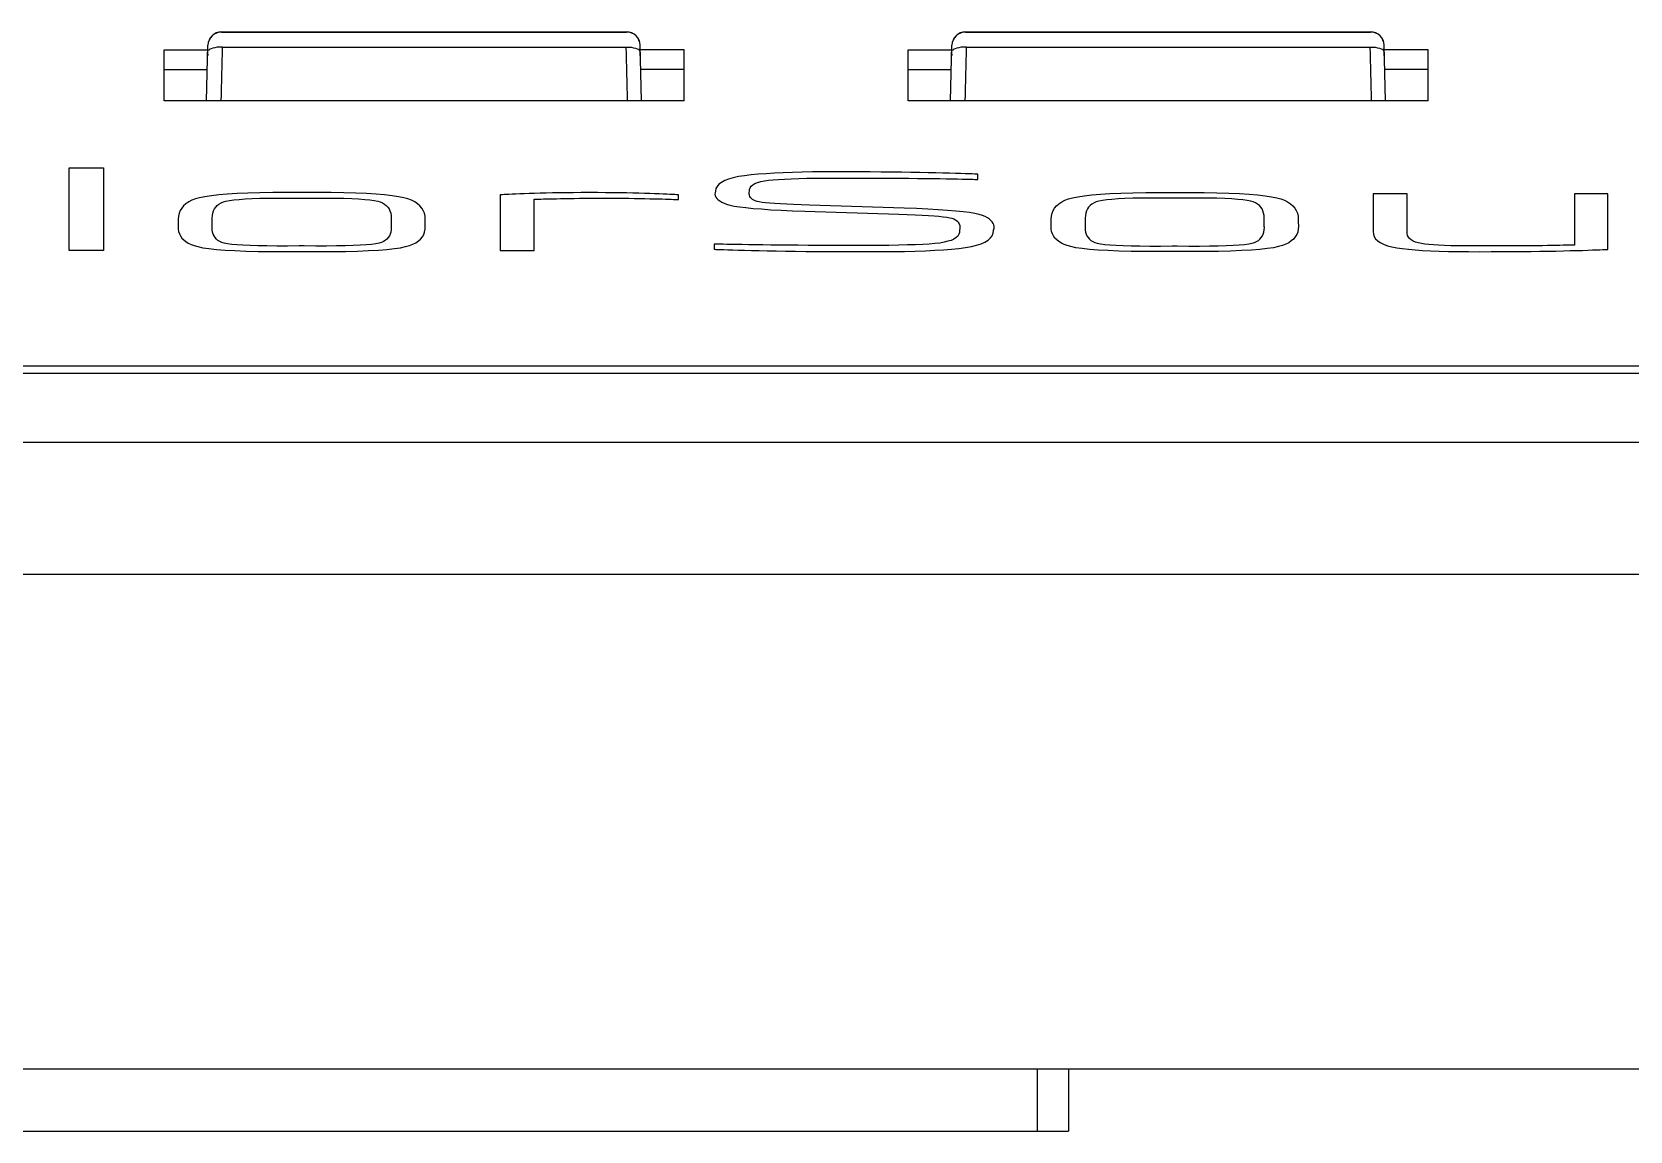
# Model space of a CAD drawing. Header units: inches. Extents: x 1.2 to 43.4, y 1.7 to 28.6.
# Drawn here: x 27.28 to 28.891, y 1.675 to 2.783 of the extents above; entities that cross this region are included whole.
import ezdxf

# ---------------------------------------------------------------- set-up
doc = ezdxf.new("R2010")
doc.units = ezdxf.units.IN
doc.header["$MEASUREMENT"] = 0
doc.layers.add('ARTWORK', color=2, linetype='Continuous')

msp = doc.modelspace()

# ---------------------------------------------------------------- linework, layer by layer
for p, q in [((27.4715, 2.7827), (27.8798, 2.7827)), ((27.4715, 2.7827), (27.4715, 2.7826)), ((27.4715, 2.7826), (27.8798, 2.7826)), ((27.8798, 2.7827), (27.8798, 2.7826)), ((28.2215, 2.7827), (28.6298, 2.7827)), ((28.2215, 2.7827), (28.2215, 2.7826)), ((28.2215, 2.7826), (28.6298, 2.7826)), ((28.6298, 2.7827), (28.6298, 2.7826)), ((27.4137, 2.7131), (27.4137, 2.7648)), ((27.4137, 2.7648), (27.4577, 2.7648)), ((27.4563, 2.7131), (27.4578, 2.7693)), ((27.4723, 2.7673), (27.8791, 2.7673)), ((27.895, 2.7131), (27.8935, 2.7693)), ((27.9377, 2.7648), (27.8937, 2.7648)), ((27.9377, 2.7131), (27.9377, 2.7648)), ((28.1637, 2.7131), (28.1637, 2.7648)), ((28.1637, 2.7648), (28.2077, 2.7648)), ((28.2063, 2.7131), (28.2078, 2.7693)), ((28.2223, 2.7673), (28.6291, 2.7673)), ((28.645, 2.7131), (28.6435, 2.7693)), ((28.6877, 2.7648), (28.6437, 2.7648)), ((28.6877, 2.7131), (28.6877, 2.7648)), ((27.4137, 2.7449), (27.4571, 2.7449)), ((27.9377, 2.7449), (27.8942, 2.7449)), ((28.1637, 2.7449), (28.2071, 2.7449)), ((28.6877, 2.7449), (28.6442, 2.7449)), ((27.9377, 2.7131), (27.4137, 2.7131)), ((28.6877, 2.7131), (28.1637, 2.7131)), ((42.1835, 2.4456), (26.2938, 2.4456)), ((26.2938, 2.4388), (42.1835, 2.4388)), ((42.1835, 2.3686), (26.2938, 2.3686)), ((42.1835, 2.2358), (26.2938, 2.2358)), ((42.1835, 1.737), (26.2938, 1.737)), ((28.2938, 1.737), (28.2938, 1.6745)), ((28.3253, 1.737), (28.3253, 1.6745)), ((26.2938, 1.6745), (28.3253, 1.6745))]:
    msp.add_line(p, q)
at = {"flags": 128}
for points in [[(27.4723, 2.7673), (27.4696, 2.7673), (27.467, 2.7672), (27.4647, 2.7668), (27.4626, 2.7664), (27.4609, 2.7658), (27.4596, 2.7652), (27.4588, 2.7644), (27.4585, 2.7636)], [(27.8791, 2.7673), (27.8817, 2.7673), (27.8843, 2.7672), (27.8867, 2.7668), (27.8888, 2.7664), (27.8905, 2.7658), (27.8917, 2.7652), (27.8925, 2.7644), (27.8928, 2.7636)], [(28.2223, 2.7673), (28.2196, 2.7673), (28.217, 2.7672), (28.2147, 2.7668), (28.2126, 2.7664), (28.2109, 2.7658), (28.2096, 2.7652), (28.2088, 2.7644), (28.2085, 2.7636)], [(28.6291, 2.7673), (28.6317, 2.7673), (28.6343, 2.7672), (28.6367, 2.7668), (28.6388, 2.7664), (28.6405, 2.7658), (28.6417, 2.7652), (28.6425, 2.7644), (28.6428, 2.7636)]]:
    msp.add_lwpolyline(points, dxfattribs=at)
for centre, radius, start, end in [((27.4715, 2.7689), 0.0138, 90, 178.4839), ((27.4715, 2.7689), 0.0137, 89.7852, 178.2556), ((27.8798, 2.7689), 0.0138, 1.5161, 90), ((27.8798, 2.7689), 0.0137, 1.7444, 90.2148), ((28.2215, 2.7689), 0.0138, 90, 178.4839), ((28.2215, 2.7689), 0.0137, 89.7852, 178.2556), ((28.6298, 2.7689), 0.0138, 1.5161, 90), ((28.6298, 2.7689), 0.0137, 1.7444, 90.2148)]:
    msp.add_arc(centre, radius, start, end)
at = {"extrusion": (0, 0, -1)}
for centre, major_axis, ratio, start_param, end_param in [((27.4914, 4.0437), (0.0334, 1.2846), 0.003189, 3.134776, 3.267468), ((27.4665, 2.6053), (0.0139, 0.55), 0.003109, 1.271733, 1.373475), ((28.2414, 4.0437), (0.0334, 1.2846), 0.003189, 3.134776, 3.267468), ((28.2165, 2.6053), (0.0139, 0.55), 0.003109, 1.271733, 1.373475)]:
    msp.add_ellipse(centre, major_axis=major_axis, ratio=ratio, start_param=start_param, end_param=end_param, dxfattribs=at)
for centre, major_axis, ratio, start_param, end_param in [((27.8848, 2.6053), (-0.0139, 0.55), 0.003109, 1.271733, 1.373475), ((27.8599, 4.0437), (-0.0334, 1.2846), 0.003189, 3.134776, 3.267468), ((28.6348, 2.6053), (-0.0139, 0.55), 0.003109, 1.271733, 1.373475), ((28.6099, 4.0437), (-0.0334, 1.2846), 0.003189, 3.134776, 3.267468)]:
    msp.add_ellipse(centre, major_axis=major_axis, ratio=ratio, start_param=start_param, end_param=end_param)
at = {"layer": 'ARTWORK'}
for p, q in [((27.318, 2.5624), (27.318, 2.6457)), ((27.318, 2.6457), (27.3524, 2.6457)), ((27.3524, 2.6457), (27.3524, 2.5624)), ((27.971, 2.627), (27.9699, 2.6247)), ((27.9729, 2.6291), (27.971, 2.627)), ((27.9755, 2.631), (27.9729, 2.6291)), ((27.9787, 2.6328), (27.9755, 2.631)), ((27.9827, 2.6343), (27.9787, 2.6328)), ((27.9873, 2.6357), (27.9827, 2.6343)), ((27.9926, 2.6369), (27.9873, 2.6357)), ((27.9986, 2.6378), (27.9926, 2.6369)), ((28.0053, 2.6386), (27.9986, 2.6378)), ((28.0044, 2.6257), (28.0055, 2.6272)), ((28.0126, 2.6393), (28.0053, 2.6386)), ((28.0055, 2.6272), (28.0071, 2.6286)), ((28.0071, 2.6286), (28.0092, 2.6298)), ((28.0092, 2.6298), (28.0119, 2.6309)), ((28.0119, 2.6309), (28.015, 2.6318)), ((28.0204, 2.6398), (28.0126, 2.6393)), ((28.015, 2.6318), (28.0187, 2.6326)), ((28.0187, 2.6326), (28.0229, 2.6332)), ((28.0288, 2.6403), (28.0204, 2.6398)), ((28.0229, 2.6332), (28.0276, 2.6337)), ((28.0276, 2.6337), (28.0329, 2.6341)), ((28.0376, 2.6407), (28.0288, 2.6403)), ((28.0329, 2.6341), (28.039, 2.6344)), ((28.047, 2.6411), (28.0376, 2.6407)), ((28.039, 2.6344), (28.0458, 2.6347)), ((28.0458, 2.6347), (28.0534, 2.635)), ((28.0568, 2.6413), (28.047, 2.6411)), ((28.0534, 2.635), (28.0616, 2.6352)), ((28.0672, 2.6415), (28.0568, 2.6413)), ((28.0616, 2.6352), (28.0707, 2.6353)), ((28.0781, 2.6416), (28.0672, 2.6415)), ((28.0707, 2.6353), (28.0805, 2.6354)), ((28.0895, 2.6416), (28.0781, 2.6416)), ((28.0805, 2.6354), (28.091, 2.6354)), ((28.1014, 2.6416), (28.0895, 2.6416)), ((28.091, 2.6354), (28.1022, 2.6354)), ((28.1137, 2.6415), (28.1014, 2.6416)), ((28.1022, 2.6354), (28.1142, 2.6354)), ((28.1253, 2.6415), (28.1137, 2.6415)), ((28.1142, 2.6354), (28.1253, 2.6353)), ((28.1364, 2.6414), (28.1253, 2.6415)), ((28.1253, 2.6353), (28.1358, 2.6353)), ((28.1358, 2.6353), (28.1458, 2.6353)), ((28.147, 2.6413), (28.1364, 2.6414)), ((28.1458, 2.6353), (28.1553, 2.6352)), ((28.157, 2.6412), (28.147, 2.6413)), ((28.1553, 2.6352), (28.1644, 2.6352)), ((28.1664, 2.6411), (28.157, 2.6412)), ((28.1644, 2.6352), (28.1729, 2.6351)), ((28.1753, 2.6409), (28.1664, 2.6411)), ((28.1729, 2.6351), (28.1809, 2.635)), ((28.1837, 2.6408), (28.1753, 2.6409)), ((28.1809, 2.635), (28.1885, 2.6349)), ((28.1915, 2.6406), (28.1837, 2.6408)), ((28.1885, 2.6349), (28.1955, 2.6348)), ((28.1987, 2.6404), (28.1915, 2.6406)), ((28.1955, 2.6348), (28.2021, 2.6347)), ((28.2053, 2.6402), (28.1987, 2.6404)), ((28.2021, 2.6347), (28.208, 2.6346)), ((28.2112, 2.64), (28.2053, 2.6402)), ((28.208, 2.6346), (28.2134, 2.6345)), ((28.2165, 2.6399), (28.2112, 2.64)), ((28.2134, 2.6345), (28.2182, 2.6344)), ((28.2211, 2.6398), (28.2165, 2.6399)), ((28.2182, 2.6344), (28.2223, 2.6343)), ((28.2249, 2.6396), (28.2211, 2.6398)), ((28.2223, 2.6343), (28.2258, 2.6342)), ((28.2281, 2.6395), (28.2249, 2.6396)), ((28.2258, 2.6342), (28.2287, 2.6342)), ((28.2306, 2.6394), (28.2281, 2.6395)), ((28.2287, 2.6342), (28.2309, 2.6341)), ((28.2324, 2.6394), (28.2306, 2.6394)), ((28.2309, 2.6341), (28.2326, 2.6341)), ((28.2336, 2.6393), (28.2324, 2.6394)), ((28.2326, 2.6341), (28.2336, 2.634)), ((28.234, 2.6393), (28.2336, 2.6393)), ((28.2336, 2.634), (28.234, 2.634)), ((28.234, 2.634), (28.234, 2.6393)), ((27.4384, 2.6114), (27.4356, 2.6095)), ((27.4416, 2.613), (27.4384, 2.6114)), ((27.4453, 2.6144), (27.4416, 2.613)), ((27.4494, 2.6155), (27.4453, 2.6144)), ((27.4547, 2.6166), (27.4494, 2.6155)), ((27.4612, 2.6176), (27.4547, 2.6166)), ((27.4687, 2.6184), (27.4612, 2.6176)), ((27.4773, 2.6191), (27.4687, 2.6184)), ((27.4689, 2.6092), (27.471, 2.6103)), ((27.471, 2.6103), (27.4733, 2.6113)), ((27.4733, 2.6113), (27.4759, 2.6121)), ((27.4759, 2.6121), (27.4794, 2.6128)), ((27.4871, 2.6197), (27.4773, 2.6191)), ((27.4794, 2.6128), (27.4838, 2.6134)), ((27.4838, 2.6134), (27.4891, 2.6139)), ((27.498, 2.6202), (27.4871, 2.6197)), ((27.4891, 2.6139), (27.4952, 2.6144)), ((27.4952, 2.6144), (27.5022, 2.6147)), ((27.51, 2.6205), (27.498, 2.6202)), ((27.5022, 2.6147), (27.51, 2.615)), ((27.5231, 2.6207), (27.51, 2.6205)), ((27.51, 2.615), (27.5186, 2.6151)), ((27.5186, 2.6151), (27.5282, 2.6152)), ((27.5373, 2.6208), (27.5231, 2.6207)), ((27.5282, 2.6152), (27.5385, 2.6152)), ((27.5526, 2.6207), (27.5373, 2.6208)), ((27.5385, 2.6152), (27.5498, 2.6151)), ((27.5498, 2.6151), (27.5549, 2.6151)), ((27.5678, 2.6208), (27.5526, 2.6207)), ((27.5549, 2.6151), (27.5662, 2.6152)), ((27.5662, 2.6152), (27.5766, 2.6152)), ((27.5819, 2.6207), (27.5678, 2.6208)), ((27.5766, 2.6152), (27.5862, 2.6151)), ((27.5948, 2.6205), (27.5819, 2.6207)), ((27.5862, 2.6151), (27.5949, 2.615)), ((27.6067, 2.6202), (27.5948, 2.6205)), ((27.5949, 2.615), (27.6027, 2.6147)), ((27.6027, 2.6147), (27.6097, 2.6144)), ((27.6175, 2.6197), (27.6067, 2.6202)), ((27.6097, 2.6144), (27.6158, 2.6139)), ((27.6158, 2.6139), (27.6211, 2.6134)), ((27.6272, 2.6191), (27.6175, 2.6197)), ((27.6211, 2.6134), (27.6255, 2.6128)), ((27.6255, 2.6128), (27.629, 2.6121)), ((27.6358, 2.6184), (27.6272, 2.6191)), ((27.629, 2.6121), (27.6315, 2.6113)), ((27.6315, 2.6113), (27.6338, 2.6104)), ((27.6338, 2.6104), (27.6359, 2.6092)), ((27.6434, 2.6176), (27.6358, 2.6184)), ((27.6498, 2.6166), (27.6434, 2.6176)), ((27.6551, 2.6155), (27.6498, 2.6166)), ((27.6592, 2.6144), (27.6551, 2.6155)), ((27.6629, 2.613), (27.6592, 2.6144)), ((27.6662, 2.6114), (27.6629, 2.613)), ((27.669, 2.6095), (27.6662, 2.6114)), ((27.7526, 2.6185), (27.7522, 2.6184)), ((27.7522, 2.6184), (27.7522, 2.5624)), ((27.7534, 2.6185), (27.7526, 2.6185)), ((27.7546, 2.6186), (27.7534, 2.6185)), ((27.7564, 2.6187), (27.7546, 2.6186)), ((27.7586, 2.6188), (27.7564, 2.6187)), ((27.7612, 2.6189), (27.7586, 2.6188)), ((27.7644, 2.6191), (27.7612, 2.6189)), ((27.768, 2.6192), (27.7644, 2.6191)), ((27.7721, 2.6194), (27.768, 2.6192)), ((27.7766, 2.6196), (27.7721, 2.6194)), ((27.7816, 2.6198), (27.7766, 2.6196)), ((27.7869, 2.6199), (27.7816, 2.6198)), ((27.7866, 2.5624), (27.7866, 2.614)), ((27.7866, 2.614), (27.7869, 2.614)), ((27.7926, 2.6201), (27.7869, 2.6199)), ((27.7869, 2.614), (27.7875, 2.614)), ((27.7875, 2.614), (27.7884, 2.614)), ((27.7884, 2.614), (27.7897, 2.6141)), ((27.7897, 2.6141), (27.7914, 2.6141)), ((27.7914, 2.6141), (27.7935, 2.6142)), ((27.7986, 2.6202), (27.7926, 2.6201)), ((27.7935, 2.6142), (27.7959, 2.6143)), ((27.7959, 2.6143), (27.7986, 2.6143)), ((27.805, 2.6204), (27.7986, 2.6202)), ((27.7986, 2.6143), (27.8017, 2.6144)), ((27.8017, 2.6144), (27.8052, 2.6145)), ((27.8117, 2.6205), (27.805, 2.6204)), ((27.8052, 2.6145), (27.809, 2.6146)), ((27.809, 2.6146), (27.8131, 2.6147)), ((27.8188, 2.6206), (27.8117, 2.6205)), ((27.8131, 2.6147), (27.8175, 2.6148)), ((27.8175, 2.6148), (27.8221, 2.6149)), ((27.8263, 2.6206), (27.8188, 2.6206)), ((27.8221, 2.6149), (27.827, 2.6149)), ((27.8341, 2.6207), (27.8263, 2.6206)), ((27.827, 2.6149), (27.8323, 2.615)), ((27.8323, 2.615), (27.8378, 2.615)), ((27.8423, 2.6207), (27.8341, 2.6207)), ((27.8378, 2.615), (27.8436, 2.6151)), ((27.8505, 2.6207), (27.8423, 2.6207)), ((27.8436, 2.6151), (27.8497, 2.6151)), ((27.8497, 2.6151), (27.856, 2.6151)), ((27.8584, 2.6206), (27.8505, 2.6207)), ((27.856, 2.6151), (27.863, 2.6151)), ((27.8659, 2.6206), (27.8584, 2.6206)), ((27.863, 2.6151), (27.8697, 2.615)), ((27.873, 2.6205), (27.8659, 2.6206)), ((27.8697, 2.615), (27.876, 2.615)), ((27.8798, 2.6204), (27.873, 2.6205)), ((27.876, 2.615), (27.8821, 2.615)), ((27.8862, 2.6202), (27.8798, 2.6204)), ((27.8821, 2.615), (27.8878, 2.6149)), ((27.8923, 2.6201), (27.8862, 2.6202)), ((27.8878, 2.6149), (27.8932, 2.6148)), ((27.8979, 2.6199), (27.8923, 2.6201)), ((27.8932, 2.6148), (27.8983, 2.6147)), ((27.9032, 2.6198), (27.8979, 2.6199)), ((27.8983, 2.6147), (27.9031, 2.6146)), ((27.9031, 2.6146), (27.9076, 2.6145)), ((27.9082, 2.6196), (27.9032, 2.6198)), ((27.9076, 2.6145), (27.9118, 2.6144)), ((27.9127, 2.6194), (27.9082, 2.6196)), ((27.9118, 2.6144), (27.9156, 2.6143)), ((27.9167, 2.6192), (27.9127, 2.6194)), ((27.9156, 2.6143), (27.9191, 2.6142)), ((27.9203, 2.6191), (27.9167, 2.6192)), ((27.9191, 2.6142), (27.9221, 2.6141)), ((27.9234, 2.6189), (27.9203, 2.6191)), ((27.9221, 2.6141), (27.9248, 2.614)), ((27.9261, 2.6188), (27.9234, 2.6189)), ((27.9248, 2.614), (27.927, 2.6139)), ((27.9283, 2.6187), (27.9261, 2.6188)), ((27.927, 2.6139), (27.9289, 2.6139)), ((27.93, 2.6186), (27.9283, 2.6187)), ((27.9289, 2.6139), (27.9303, 2.6138)), ((27.9312, 2.6185), (27.93, 2.6186)), ((27.9303, 2.6138), (27.9314, 2.6138)), ((27.932, 2.6185), (27.9312, 2.6185)), ((27.9314, 2.6138), (27.932, 2.6138)), ((27.9323, 2.6184), (27.932, 2.6185)), ((27.932, 2.6138), (27.9323, 2.6137)), ((27.9323, 2.6137), (27.9323, 2.6184)), ((27.969, 2.6206), (27.9689, 2.619)), ((27.9689, 2.619), (27.9692, 2.6175)), ((27.9694, 2.6222), (27.969, 2.6206)), ((27.9692, 2.6175), (27.9698, 2.6161)), ((27.9699, 2.6247), (27.9694, 2.6222)), ((27.9698, 2.6161), (27.9708, 2.6148)), ((27.9708, 2.6148), (27.9721, 2.6135)), ((27.9721, 2.6135), (27.9737, 2.6123)), ((27.9737, 2.6123), (27.9757, 2.6112)), ((27.9757, 2.6112), (27.978, 2.6101)), ((27.978, 2.6101), (27.9806, 2.6091)), ((28.0034, 2.6193), (28.0035, 2.6207)), ((28.0036, 2.618), (28.0034, 2.6193)), ((28.0035, 2.6207), (28.0037, 2.6222)), ((28.004, 2.6168), (28.0036, 2.618)), ((28.0037, 2.6222), (28.0038, 2.624)), ((28.0038, 2.624), (28.0044, 2.6257)), ((28.0047, 2.6157), (28.004, 2.6168)), ((28.0056, 2.6148), (28.0047, 2.6157)), ((28.0067, 2.6139), (28.0056, 2.6148)), ((28.008, 2.6131), (28.0067, 2.6139)), ((28.0095, 2.6125), (28.008, 2.6131)), ((28.0113, 2.6119), (28.0095, 2.6125)), ((28.0135, 2.6114), (28.0113, 2.6119)), ((28.0164, 2.6109), (28.0135, 2.6114)), ((28.02, 2.6105), (28.0164, 2.6109)), ((28.0243, 2.6101), (28.02, 2.6105)), ((28.0293, 2.6097), (28.0243, 2.6101)), ((28.3156, 2.6095), (28.3184, 2.6114)), ((28.3184, 2.6114), (28.3217, 2.613)), ((28.3217, 2.613), (28.3253, 2.6144)), ((28.3253, 2.6144), (28.3294, 2.6155)), ((28.3294, 2.6155), (28.3348, 2.6166)), ((28.3348, 2.6166), (28.3412, 2.6176)), ((28.3412, 2.6176), (28.3487, 2.6184)), ((28.3487, 2.6184), (28.3574, 2.6191)), ((28.351, 2.6103), (28.3489, 2.6092)), ((28.3533, 2.6113), (28.351, 2.6103)), ((28.3559, 2.6121), (28.3533, 2.6113)), ((28.3595, 2.6128), (28.3559, 2.6121)), ((28.3574, 2.6191), (28.3671, 2.6197)), ((28.3639, 2.6134), (28.3595, 2.6128)), ((28.3691, 2.6139), (28.3639, 2.6134)), ((28.3671, 2.6197), (28.378, 2.6202)), ((28.3752, 2.6144), (28.3691, 2.6139)), ((28.3822, 2.6147), (28.3752, 2.6144)), ((28.378, 2.6202), (28.39, 2.6205)), ((28.39, 2.615), (28.3822, 2.6147)), ((28.39, 2.6205), (28.4031, 2.6207)), ((28.3987, 2.6151), (28.39, 2.615)), ((28.4082, 2.6152), (28.3987, 2.6151)), ((28.4031, 2.6207), (28.4173, 2.6208)), ((28.4186, 2.6152), (28.4082, 2.6152)), ((28.4173, 2.6208), (28.4326, 2.6207)), ((28.4298, 2.6151), (28.4186, 2.6152)), ((28.4349, 2.6151), (28.4298, 2.6151)), ((28.4326, 2.6207), (28.4478, 2.6208)), ((28.4462, 2.6152), (28.4349, 2.6151)), ((28.4567, 2.6152), (28.4462, 2.6152)), ((28.4478, 2.6208), (28.4619, 2.6207)), ((28.4662, 2.6151), (28.4567, 2.6152)), ((28.4619, 2.6207), (28.4749, 2.6205)), ((28.4749, 2.615), (28.4662, 2.6151)), ((28.4749, 2.6205), (28.4868, 2.6202)), ((28.4828, 2.6147), (28.4749, 2.615)), ((28.4898, 2.6144), (28.4828, 2.6147)), ((28.4868, 2.6202), (28.4976, 2.6197)), ((28.4959, 2.6139), (28.4898, 2.6144)), ((28.5011, 2.6134), (28.4959, 2.6139)), ((28.4976, 2.6197), (28.5073, 2.6191)), ((28.5055, 2.6128), (28.5011, 2.6134)), ((28.509, 2.6121), (28.5055, 2.6128)), ((28.5073, 2.6191), (28.5159, 2.6184)), ((28.5116, 2.6113), (28.509, 2.6121)), ((28.5139, 2.6104), (28.5116, 2.6113)), ((28.5159, 2.6092), (28.5139, 2.6104)), ((28.5159, 2.6184), (28.5234, 2.6176)), ((28.5234, 2.6176), (28.5298, 2.6166)), ((28.5298, 2.6166), (28.5352, 2.6155)), ((28.5352, 2.6155), (28.5393, 2.6144)), ((28.5393, 2.6144), (28.543, 2.613)), ((28.543, 2.613), (28.5462, 2.6114)), ((28.5462, 2.6114), (28.5491, 2.6095)), ((28.6667, 2.6196), (28.6323, 2.6196)), ((28.6323, 2.6196), (28.6323, 2.5815)), ((28.6667, 2.5815), (28.6667, 2.6196)), ((28.869, 2.6196), (28.8352, 2.6196)), ((28.8352, 2.6196), (28.8352, 2.5678)), ((28.869, 2.5635), (28.869, 2.6196)), ((27.428, 2.5971), (27.4278, 2.5939)), ((27.4278, 2.5939), (27.4278, 2.5841)), ((27.4287, 2.6), (27.428, 2.5971)), ((27.4297, 2.6027), (27.4287, 2.6)), ((27.4313, 2.6052), (27.4297, 2.6027)), ((27.4332, 2.6075), (27.4313, 2.6052)), ((27.4356, 2.6095), (27.4332, 2.6075)), ((27.462, 2.5857), (27.4622, 2.5949)), ((27.4622, 2.5949), (27.4623, 2.5976)), ((27.4623, 2.5976), (27.4627, 2.6)), ((27.4627, 2.6), (27.4634, 2.6023)), ((27.4634, 2.6023), (27.4644, 2.6043)), ((27.4644, 2.6043), (27.4656, 2.6061)), ((27.4656, 2.6061), (27.4671, 2.6077)), ((27.4671, 2.6077), (27.4689, 2.6092)), ((27.6359, 2.6092), (27.6376, 2.6078)), ((27.6376, 2.6078), (27.6391, 2.6062)), ((27.6391, 2.6062), (27.6403, 2.6044)), ((27.6403, 2.6044), (27.6413, 2.6023)), ((27.6413, 2.6023), (27.642, 2.6001)), ((27.642, 2.6001), (27.6424, 2.5977)), ((27.6424, 2.5977), (27.6425, 2.595)), ((27.6425, 2.595), (27.6425, 2.5941)), ((27.6425, 2.5941), (27.6425, 2.5932)), ((27.6714, 2.6075), (27.669, 2.6095)), ((27.6734, 2.6052), (27.6714, 2.6075)), ((27.6749, 2.6027), (27.6734, 2.6052)), ((27.676, 2.5999), (27.6749, 2.6027)), ((27.6766, 2.597), (27.676, 2.5999)), ((27.6768, 2.5938), (27.6766, 2.597)), ((27.6768, 2.5931), (27.6768, 2.5938)), ((27.9806, 2.6091), (27.984, 2.6081)), ((27.984, 2.6081), (27.9883, 2.6072)), ((27.9883, 2.6072), (27.9937, 2.6064)), ((27.9937, 2.6064), (28, 2.6056)), ((28, 2.6056), (28.0074, 2.6048)), ((28.0074, 2.6048), (28.0158, 2.6042)), ((28.0158, 2.6042), (28.0252, 2.6035)), ((28.0252, 2.6035), (28.0357, 2.603)), ((28.0349, 2.6093), (28.0293, 2.6097)), ((28.0412, 2.609), (28.0349, 2.6093)), ((28.0357, 2.603), (28.0471, 2.6024)), ((28.0482, 2.6087), (28.0412, 2.609)), ((28.0471, 2.6024), (28.0596, 2.602)), ((28.0559, 2.6084), (28.0482, 2.6087)), ((28.0642, 2.6081), (28.0559, 2.6084)), ((28.0596, 2.602), (28.1544, 2.5989)), ((28.1596, 2.6051), (28.0642, 2.6081)), ((28.1544, 2.5989), (28.1628, 2.5987)), ((28.1721, 2.6046), (28.1596, 2.6051)), ((28.1628, 2.5987), (28.1706, 2.5984)), ((28.1706, 2.5984), (28.1776, 2.598)), ((28.1835, 2.6041), (28.1721, 2.6046)), ((28.1776, 2.598), (28.184, 2.5977)), ((28.1939, 2.6035), (28.1835, 2.6041)), ((28.184, 2.5977), (28.1897, 2.5973)), ((28.1897, 2.5973), (28.1947, 2.5969)), ((28.2034, 2.6028), (28.1939, 2.6035)), ((28.1947, 2.5969), (28.199, 2.5964)), ((28.199, 2.5964), (28.2026, 2.5959)), ((28.2026, 2.5959), (28.2056, 2.5954)), ((28.2118, 2.6021), (28.2034, 2.6028)), ((28.2056, 2.5954), (28.2078, 2.5948)), ((28.2078, 2.5948), (28.2096, 2.5942)), ((28.2096, 2.5942), (28.2112, 2.5934)), ((28.2191, 2.6013), (28.2118, 2.6021)), ((28.2255, 2.6005), (28.2191, 2.6013)), ((28.2309, 2.5996), (28.2255, 2.6005)), ((28.2352, 2.5986), (28.2309, 2.5996)), ((28.2385, 2.5976), (28.2352, 2.5986)), ((28.2412, 2.5965), (28.2385, 2.5976)), ((28.2435, 2.5953), (28.2412, 2.5965)), ((28.2455, 2.5941), (28.2435, 2.5953)), ((28.2471, 2.5927), (28.2455, 2.5941)), ((28.3078, 2.5939), (28.308, 2.5971)), ((28.3078, 2.5841), (28.3078, 2.5939)), ((28.308, 2.5971), (28.3087, 2.6)), ((28.3087, 2.6), (28.3098, 2.6027)), ((28.3098, 2.6027), (28.3113, 2.6052)), ((28.3113, 2.6052), (28.3132, 2.6075)), ((28.3132, 2.6075), (28.3156, 2.6095)), ((28.3423, 2.5976), (28.3422, 2.5949)), ((28.3422, 2.5949), (28.3422, 2.594)), ((28.3422, 2.594), (28.3422, 2.5931)), ((28.3428, 2.6), (28.3423, 2.5976)), ((28.3434, 2.6023), (28.3428, 2.6)), ((28.3444, 2.6043), (28.3434, 2.6023)), ((28.3456, 2.6061), (28.3444, 2.6043)), ((28.3472, 2.6077), (28.3456, 2.6061)), ((28.3489, 2.6092), (28.3472, 2.6077)), ((28.5177, 2.6078), (28.5159, 2.6092)), ((28.5192, 2.6062), (28.5177, 2.6078)), ((28.5204, 2.6044), (28.5192, 2.6062)), ((28.5213, 2.6023), (28.5204, 2.6044)), ((28.522, 2.6001), (28.5213, 2.6023)), ((28.5224, 2.5977), (28.522, 2.6001)), ((28.5225, 2.595), (28.5224, 2.5977)), ((28.5226, 2.5941), (28.5225, 2.595)), ((28.5226, 2.5932), (28.5226, 2.5941)), ((28.5491, 2.6095), (28.5515, 2.6075)), ((28.5515, 2.6075), (28.5534, 2.6052)), ((28.5534, 2.6052), (28.5549, 2.6027)), ((28.5549, 2.6027), (28.556, 2.5999)), ((28.556, 2.5999), (28.5567, 2.597)), ((28.5567, 2.597), (28.5569, 2.5938)), ((28.5569, 2.5938), (28.5569, 2.5931)), ((27.4278, 2.5841), (27.4282, 2.5816)), ((27.4282, 2.5816), (27.429, 2.5792)), ((27.429, 2.5792), (27.4301, 2.577)), ((27.4621, 2.5832), (27.462, 2.5857)), ((27.4625, 2.581), (27.4621, 2.5832)), ((27.4631, 2.5789), (27.4625, 2.581)), ((27.4639, 2.577), (27.4631, 2.5789)), ((27.6415, 2.5789), (27.6407, 2.577)), ((27.6421, 2.581), (27.6415, 2.5789)), ((27.6425, 2.5832), (27.6421, 2.581)), ((27.6425, 2.5932), (27.6425, 2.5922)), ((27.6425, 2.5922), (27.6426, 2.5913)), ((27.6426, 2.5857), (27.6425, 2.5832)), ((27.6426, 2.5913), (27.6426, 2.5904)), ((27.6426, 2.5904), (27.6426, 2.5894)), ((27.6426, 2.5894), (27.6426, 2.5885)), ((27.6426, 2.5885), (27.6426, 2.5876)), ((27.6426, 2.5876), (27.6426, 2.5866)), ((27.6426, 2.5866), (27.6426, 2.5857)), ((27.6739, 2.5761), (27.6753, 2.5784)), ((27.6753, 2.5784), (27.6762, 2.581)), ((27.6762, 2.581), (27.6768, 2.5838)), ((27.6769, 2.5924), (27.6768, 2.5931)), ((27.6768, 2.5838), (27.6769, 2.5868)), ((27.6769, 2.5917), (27.6769, 2.5924)), ((27.6769, 2.591), (27.6769, 2.5917)), ((27.6769, 2.5903), (27.6769, 2.591)), ((27.6769, 2.5896), (27.6769, 2.5903)), ((27.6769, 2.5889), (27.6769, 2.5896)), ((27.6769, 2.5882), (27.6769, 2.5889)), ((27.6769, 2.5875), (27.6769, 2.5882)), ((27.6769, 2.5868), (27.6769, 2.5875)), ((28.2112, 2.5934), (28.2125, 2.5925)), ((28.2125, 2.5925), (28.2136, 2.5915)), ((28.2136, 2.5915), (28.2145, 2.5903)), ((28.2148, 2.5787), (28.2137, 2.5769)), ((28.2145, 2.5903), (28.2151, 2.5891)), ((28.2154, 2.5806), (28.2148, 2.5787)), ((28.2151, 2.5891), (28.2156, 2.5877)), ((28.2157, 2.5845), (28.2154, 2.5827)), ((28.2154, 2.5827), (28.2154, 2.5806)), ((28.2156, 2.5877), (28.2157, 2.5861)), ((28.2157, 2.5861), (28.2157, 2.5845)), ((28.2484, 2.5913), (28.2471, 2.5927)), ((28.2494, 2.5897), (28.2484, 2.5913)), ((28.2484, 2.5773), (28.2495, 2.5799)), ((28.25, 2.5881), (28.2494, 2.5897)), ((28.2495, 2.5799), (28.2498, 2.5827)), ((28.2498, 2.5827), (28.2502, 2.5846)), ((28.2503, 2.5864), (28.25, 2.5881)), ((28.2502, 2.5846), (28.2503, 2.5864)), ((28.3083, 2.5816), (28.3078, 2.5841)), ((28.3091, 2.5792), (28.3083, 2.5816)), ((28.3102, 2.577), (28.3091, 2.5792)), ((28.3422, 2.5921), (28.3421, 2.5912)), ((28.3421, 2.5912), (28.3421, 2.5903)), ((28.3421, 2.5903), (28.3421, 2.5894)), ((28.3421, 2.5894), (28.3421, 2.5884)), ((28.3421, 2.5884), (28.3421, 2.5875)), ((28.3421, 2.5875), (28.3421, 2.5866)), ((28.3421, 2.5866), (28.3421, 2.5857)), ((28.3421, 2.5857), (28.3422, 2.5832)), ((28.3422, 2.5931), (28.3422, 2.5921)), ((28.3422, 2.5832), (28.3425, 2.581)), ((28.3425, 2.581), (28.3431, 2.5789)), ((28.3431, 2.5789), (28.3439, 2.577)), ((28.5207, 2.577), (28.5216, 2.5789)), ((28.5216, 2.5789), (28.5222, 2.581)), ((28.5222, 2.581), (28.5225, 2.5832)), ((28.5225, 2.5832), (28.5227, 2.5857)), ((28.5226, 2.5922), (28.5226, 2.5932)), ((28.5226, 2.5913), (28.5226, 2.5922)), ((28.5226, 2.5904), (28.5226, 2.5913)), ((28.5226, 2.5894), (28.5226, 2.5904)), ((28.5226, 2.5885), (28.5226, 2.5894)), ((28.5226, 2.5876), (28.5226, 2.5885)), ((28.5226, 2.5866), (28.5226, 2.5876)), ((28.5227, 2.5857), (28.5226, 2.5866)), ((28.5553, 2.5784), (28.5539, 2.5761)), ((28.5563, 2.581), (28.5553, 2.5784)), ((28.5568, 2.5838), (28.5563, 2.581)), ((28.557, 2.5868), (28.5568, 2.5838)), ((28.5569, 2.5931), (28.5569, 2.5924)), ((28.5569, 2.5924), (28.5569, 2.5917)), ((28.5569, 2.5917), (28.5569, 2.591)), ((28.5569, 2.591), (28.5569, 2.5903)), ((28.5569, 2.5903), (28.5569, 2.5896)), ((28.5569, 2.5896), (28.557, 2.5889)), ((28.557, 2.5889), (28.557, 2.5882)), ((28.557, 2.5882), (28.557, 2.5875)), ((28.557, 2.5875), (28.557, 2.5868)), ((28.6323, 2.5815), (28.6326, 2.5788)), ((28.6326, 2.5788), (28.6334, 2.5764)), ((28.6667, 2.5795), (28.6667, 2.5815)), ((28.6671, 2.5776), (28.6667, 2.5795)), ((28.6679, 2.5759), (28.6671, 2.5776)), ((27.3524, 2.5624), (27.318, 2.5624)), ((27.4301, 2.577), (27.4316, 2.5749)), ((27.4316, 2.5749), (27.4334, 2.573)), ((27.4334, 2.573), (27.4355, 2.5713)), ((27.4355, 2.5713), (27.438, 2.5698)), ((27.438, 2.5698), (27.4408, 2.5685)), ((27.4408, 2.5685), (27.444, 2.5673)), ((27.444, 2.5673), (27.4475, 2.5663)), ((27.4475, 2.5663), (27.4526, 2.5652)), ((27.4526, 2.5652), (27.4588, 2.5643)), ((27.4588, 2.5643), (27.4663, 2.5635)), ((27.465, 2.5753), (27.4639, 2.577)), ((27.4663, 2.5738), (27.465, 2.5753)), ((27.4679, 2.5725), (27.4663, 2.5738)), ((27.4663, 2.5635), (27.475, 2.5628)), ((27.4698, 2.5714), (27.4679, 2.5725)), ((27.4718, 2.5705), (27.4698, 2.5714)), ((27.4742, 2.5698), (27.4718, 2.5705)), ((27.4775, 2.5691), (27.4742, 2.5698)), ((27.475, 2.5628), (27.4849, 2.5622)), ((27.4818, 2.5685), (27.4775, 2.5691)), ((27.487, 2.568), (27.4818, 2.5685)), ((27.4849, 2.5622), (27.4961, 2.5618)), ((27.4931, 2.5676), (27.487, 2.568)), ((27.5002, 2.5673), (27.4931, 2.5676)), ((27.4961, 2.5618), (27.5084, 2.5614)), ((27.5082, 2.567), (27.5002, 2.5673)), ((27.5172, 2.5669), (27.5082, 2.567)), ((27.5271, 2.5668), (27.5172, 2.5669)), ((27.538, 2.5668), (27.5271, 2.5668)), ((27.5498, 2.5669), (27.538, 2.5668)), ((27.5549, 2.5669), (27.5498, 2.5669)), ((27.5666, 2.5668), (27.5549, 2.5669)), ((27.5774, 2.5668), (27.5666, 2.5668)), ((27.5873, 2.5669), (27.5774, 2.5668)), ((27.5962, 2.567), (27.5873, 2.5669)), ((27.6042, 2.5673), (27.5962, 2.567)), ((27.5964, 2.5614), (27.6087, 2.5618)), ((27.6113, 2.5676), (27.6042, 2.5673)), ((27.6087, 2.5618), (27.6197, 2.5622)), ((27.6174, 2.568), (27.6113, 2.5676)), ((27.6226, 2.5685), (27.6174, 2.568)), ((27.6197, 2.5622), (27.6296, 2.5628)), ((27.6269, 2.5691), (27.6226, 2.5685)), ((27.6303, 2.5698), (27.6269, 2.5691)), ((27.6296, 2.5628), (27.6382, 2.5635)), ((27.6326, 2.5705), (27.6303, 2.5698)), ((27.6347, 2.5714), (27.6326, 2.5705)), ((27.6366, 2.5725), (27.6347, 2.5714)), ((27.6382, 2.5738), (27.6366, 2.5725)), ((27.6396, 2.5753), (27.6382, 2.5738)), ((27.6382, 2.5635), (27.6457, 2.5643)), ((27.6407, 2.577), (27.6396, 2.5753)), ((27.6457, 2.5643), (27.652, 2.5652)), ((27.652, 2.5652), (27.657, 2.5663)), ((27.657, 2.5663), (27.6609, 2.5674)), ((27.6609, 2.5674), (27.6643, 2.5687)), ((27.6643, 2.5687), (27.6673, 2.5702)), ((27.6673, 2.5702), (27.6699, 2.572)), ((27.6699, 2.572), (27.6721, 2.5739)), ((27.6721, 2.5739), (27.6739, 2.5761)), ((27.7522, 2.5624), (27.7866, 2.5624)), ((27.9687, 2.5688), (27.9682, 2.5688)), ((27.9682, 2.5688), (27.9682, 2.5636)), ((27.9682, 2.5636), (27.9687, 2.5636)), ((27.9698, 2.5688), (27.9687, 2.5688)), ((27.9687, 2.5636), (27.9699, 2.5635)), ((27.9716, 2.5687), (27.9698, 2.5688)), ((27.9699, 2.5635), (27.9718, 2.5634)), ((27.974, 2.5687), (27.9716, 2.5687)), ((27.9718, 2.5634), (27.9745, 2.5633)), ((27.9771, 2.5686), (27.974, 2.5687)), ((27.9745, 2.5633), (27.9779, 2.5632)), ((27.9809, 2.5685), (27.9771, 2.5686)), ((27.9779, 2.5632), (27.982, 2.5631)), ((27.9853, 2.5684), (27.9809, 2.5685)), ((27.982, 2.5631), (27.9868, 2.563)), ((27.9904, 2.5684), (27.9853, 2.5684)), ((27.9868, 2.563), (27.9924, 2.5628)), ((27.9962, 2.5683), (27.9904, 2.5684)), ((27.9924, 2.5628), (27.9987, 2.5626)), ((28.0026, 2.5681), (27.9962, 2.5683)), ((27.9987, 2.5626), (28.0057, 2.5624)), ((28.0097, 2.568), (28.0026, 2.5681)), ((28.0057, 2.5624), (28.0134, 2.5622)), ((28.0172, 2.5679), (28.0097, 2.568)), ((28.0134, 2.5622), (28.0216, 2.5621)), ((28.0253, 2.5678), (28.0172, 2.5679)), ((28.0216, 2.5621), (28.0305, 2.5619)), ((28.0339, 2.5677), (28.0253, 2.5678)), ((28.0305, 2.5619), (28.0399, 2.5618)), ((28.0431, 2.5677), (28.0339, 2.5677)), ((28.0399, 2.5618), (28.05, 2.5616)), ((28.0528, 2.5676), (28.0431, 2.5677)), ((28.05, 2.5616), (28.0606, 2.5615)), ((28.063, 2.5675), (28.0528, 2.5676)), ((28.0606, 2.5615), (28.0718, 2.5614)), ((28.0737, 2.5675), (28.063, 2.5675)), ((28.085, 2.5675), (28.0737, 2.5675)), ((28.0968, 2.5675), (28.085, 2.5675)), ((28.1099, 2.5674), (28.0968, 2.5675)), ((28.1222, 2.5674), (28.1099, 2.5674)), ((28.1337, 2.5674), (28.1222, 2.5674)), ((28.1443, 2.5675), (28.1337, 2.5674)), ((28.1541, 2.5677), (28.1443, 2.5675)), ((28.1482, 2.5613), (28.1598, 2.5615)), ((28.1631, 2.5679), (28.1541, 2.5677)), ((28.1598, 2.5615), (28.1708, 2.5618)), ((28.1712, 2.5682), (28.1631, 2.5679)), ((28.1708, 2.5618), (28.181, 2.5621)), ((28.1785, 2.5685), (28.1712, 2.5682)), ((28.1849, 2.5689), (28.1785, 2.5685)), ((28.181, 2.5621), (28.1905, 2.5626)), ((28.1906, 2.5694), (28.1849, 2.5689)), ((28.1905, 2.5626), (28.1993, 2.5631)), ((28.1955, 2.5699), (28.1906, 2.5694)), ((28.1999, 2.5707), (28.1955, 2.5699)), ((28.1993, 2.5631), (28.2074, 2.5637)), ((28.2038, 2.5716), (28.1999, 2.5707)), ((28.2071, 2.5726), (28.2038, 2.5716)), ((28.2098, 2.5739), (28.2071, 2.5726)), ((28.2074, 2.5637), (28.2147, 2.5644)), ((28.212, 2.5753), (28.2098, 2.5739)), ((28.2137, 2.5769), (28.212, 2.5753)), ((28.2147, 2.5644), (28.2214, 2.5653)), ((28.2214, 2.5653), (28.2274, 2.5663)), ((28.2274, 2.5663), (28.2326, 2.5676)), ((28.2326, 2.5676), (28.2372, 2.5691)), ((28.2372, 2.5691), (28.2411, 2.5709)), ((28.2411, 2.5709), (28.2442, 2.5728)), ((28.2442, 2.5728), (28.2467, 2.575)), ((28.2467, 2.575), (28.2484, 2.5773)), ((28.3116, 2.5749), (28.3102, 2.577)), ((28.3134, 2.573), (28.3116, 2.5749)), ((28.3156, 2.5713), (28.3134, 2.573)), ((28.3181, 2.5698), (28.3156, 2.5713)), ((28.3209, 2.5685), (28.3181, 2.5698)), ((28.324, 2.5673), (28.3209, 2.5685)), ((28.3275, 2.5663), (28.324, 2.5673)), ((28.3326, 2.5652), (28.3275, 2.5663)), ((28.3389, 2.5643), (28.3326, 2.5652)), ((28.3464, 2.5635), (28.3389, 2.5643)), ((28.3439, 2.577), (28.345, 2.5753)), ((28.345, 2.5753), (28.3464, 2.5738)), ((28.3464, 2.5738), (28.3479, 2.5725)), ((28.3551, 2.5628), (28.3464, 2.5635)), ((28.3479, 2.5725), (28.3498, 2.5714)), ((28.3498, 2.5714), (28.3519, 2.5705)), ((28.3519, 2.5705), (28.3542, 2.5698)), ((28.3542, 2.5698), (28.3575, 2.5691)), ((28.365, 2.5622), (28.3551, 2.5628)), ((28.3575, 2.5691), (28.3618, 2.5685)), ((28.3618, 2.5685), (28.367, 2.568)), ((28.3761, 2.5618), (28.365, 2.5622)), ((28.367, 2.568), (28.3732, 2.5676)), ((28.3732, 2.5676), (28.3803, 2.5673)), ((28.3884, 2.5614), (28.3761, 2.5618)), ((28.3803, 2.5673), (28.3883, 2.567)), ((28.3883, 2.567), (28.3973, 2.5669)), ((28.3973, 2.5669), (28.4072, 2.5668)), ((28.4072, 2.5668), (28.418, 2.5668)), ((28.418, 2.5668), (28.4298, 2.5669)), ((28.4298, 2.5669), (28.4349, 2.5669)), ((28.4349, 2.5669), (28.4466, 2.5668)), ((28.4466, 2.5668), (28.4574, 2.5668)), ((28.4574, 2.5668), (28.4673, 2.5669)), ((28.4673, 2.5669), (28.4762, 2.567)), ((28.4762, 2.567), (28.4842, 2.5673)), ((28.4887, 2.5618), (28.4765, 2.5614)), ((28.4842, 2.5673), (28.4913, 2.5676)), ((28.4997, 2.5622), (28.4887, 2.5618)), ((28.4913, 2.5676), (28.4974, 2.568)), ((28.4974, 2.568), (28.5027, 2.5685)), ((28.5096, 2.5628), (28.4997, 2.5622)), ((28.5027, 2.5685), (28.5069, 2.5691)), ((28.5069, 2.5691), (28.5103, 2.5698)), ((28.5183, 2.5635), (28.5096, 2.5628)), ((28.5103, 2.5698), (28.5127, 2.5705)), ((28.5127, 2.5705), (28.5148, 2.5714)), ((28.5148, 2.5714), (28.5167, 2.5725)), ((28.5167, 2.5725), (28.5183, 2.5738)), ((28.5183, 2.5738), (28.5196, 2.5753)), ((28.5257, 2.5643), (28.5183, 2.5635)), ((28.5196, 2.5753), (28.5207, 2.577)), ((28.532, 2.5652), (28.5257, 2.5643)), ((28.5371, 2.5663), (28.532, 2.5652)), ((28.5409, 2.5674), (28.5371, 2.5663)), ((28.5443, 2.5687), (28.5409, 2.5674)), ((28.5473, 2.5702), (28.5443, 2.5687)), ((28.5499, 2.572), (28.5473, 2.5702)), ((28.5521, 2.5739), (28.5499, 2.572)), ((28.5539, 2.5761), (28.5521, 2.5739)), ((28.6334, 2.5764), (28.6349, 2.5742)), ((28.6349, 2.5742), (28.637, 2.5721)), ((28.637, 2.5721), (28.6396, 2.5703)), ((28.6396, 2.5703), (28.6429, 2.5687)), ((28.6429, 2.5687), (28.6467, 2.5672)), ((28.6467, 2.5672), (28.6511, 2.566)), ((28.6511, 2.566), (28.6562, 2.565)), ((28.6562, 2.565), (28.6618, 2.5642)), ((28.6618, 2.5642), (28.668, 2.5636)), ((28.6691, 2.5744), (28.6679, 2.5759)), ((28.668, 2.5636), (28.6748, 2.563)), ((28.6707, 2.5731), (28.6691, 2.5744)), ((28.6727, 2.5719), (28.6707, 2.5731)), ((28.6751, 2.5708), (28.6727, 2.5719)), ((28.6748, 2.563), (28.6822, 2.5625)), ((28.6779, 2.57), (28.6751, 2.5708)), ((28.681, 2.5693), (28.6779, 2.57)), ((28.6846, 2.5687), (28.681, 2.5693)), ((28.6822, 2.5625), (28.6903, 2.562)), ((28.6886, 2.5683), (28.6846, 2.5687)), ((28.6932, 2.5679), (28.6886, 2.5683)), ((28.6903, 2.562), (28.6989, 2.5617)), ((28.6984, 2.5676), (28.6932, 2.5679)), ((28.7042, 2.5674), (28.6984, 2.5676)), ((28.6989, 2.5617), (28.7082, 2.5614)), ((28.7106, 2.5672), (28.7042, 2.5674)), ((28.7082, 2.5614), (28.718, 2.5613)), ((28.7175, 2.567), (28.7106, 2.5672)), ((28.7251, 2.5669), (28.7175, 2.567)), ((28.7332, 2.5669), (28.7251, 2.5669)), ((28.7419, 2.5669), (28.7332, 2.5669)), ((28.7512, 2.5669), (28.7419, 2.5669)), ((28.7589, 2.5669), (28.7512, 2.5669)), ((28.7662, 2.567), (28.7589, 2.5669)), ((28.7732, 2.567), (28.7662, 2.567)), ((28.7799, 2.567), (28.7732, 2.567)), ((28.7862, 2.5671), (28.7799, 2.567)), ((28.7822, 2.5614), (28.7916, 2.5615)), ((28.7922, 2.5671), (28.7862, 2.5671)), ((28.7916, 2.5615), (28.8004, 2.5616)), ((28.7978, 2.5672), (28.7922, 2.5671)), ((28.8031, 2.5672), (28.7978, 2.5672)), ((28.8004, 2.5616), (28.8088, 2.5617)), ((28.808, 2.5673), (28.8031, 2.5672)), ((28.8126, 2.5674), (28.808, 2.5673)), ((28.8088, 2.5617), (28.8167, 2.5618)), ((28.8168, 2.5675), (28.8126, 2.5674)), ((28.8167, 2.5618), (28.8242, 2.562)), ((28.8206, 2.5675), (28.8168, 2.5675)), ((28.824, 2.5676), (28.8206, 2.5675)), ((28.8269, 2.5677), (28.824, 2.5676)), ((28.8242, 2.562), (28.8311, 2.5622)), ((28.8294, 2.5677), (28.8269, 2.5677)), ((28.8314, 2.5677), (28.8294, 2.5677)), ((28.8311, 2.5622), (28.8375, 2.5624)), ((28.833, 2.5678), (28.8314, 2.5677)), ((28.8342, 2.5678), (28.833, 2.5678)), ((28.8349, 2.5678), (28.8342, 2.5678)), ((28.8352, 2.5678), (28.8349, 2.5678)), ((28.8375, 2.5624), (28.8434, 2.5625)), ((28.8434, 2.5625), (28.8487, 2.5627)), ((28.8487, 2.5627), (28.8534, 2.5629)), ((28.8534, 2.5629), (28.8575, 2.563)), ((28.8575, 2.563), (28.8609, 2.5631)), ((28.8609, 2.5631), (28.8638, 2.5632)), ((28.8638, 2.5632), (28.866, 2.5633)), ((28.866, 2.5633), (28.8676, 2.5634)), ((28.8676, 2.5634), (28.8686, 2.5635)), ((28.8686, 2.5635), (28.869, 2.5635)), ((27.5084, 2.5614), (27.5219, 2.5612)), ((27.5219, 2.5612), (27.5367, 2.5612)), ((27.5367, 2.5612), (27.5526, 2.5612)), ((27.5526, 2.5612), (27.5684, 2.5612)), ((27.5684, 2.5612), (27.583, 2.5612)), ((27.583, 2.5612), (27.5964, 2.5614)), ((28.0718, 2.5614), (28.0836, 2.5614)), ((28.0836, 2.5614), (28.096, 2.5613)), ((28.096, 2.5613), (28.109, 2.5613)), ((28.109, 2.5613), (28.1228, 2.5612)), ((28.1228, 2.5612), (28.1358, 2.5612)), ((28.1358, 2.5612), (28.1482, 2.5613)), ((28.402, 2.5612), (28.3884, 2.5614)), ((28.4167, 2.5612), (28.402, 2.5612)), ((28.4326, 2.5612), (28.4167, 2.5612)), ((28.4484, 2.5612), (28.4326, 2.5612)), ((28.4631, 2.5612), (28.4484, 2.5612)), ((28.4765, 2.5614), (28.4631, 2.5612)), ((28.718, 2.5613), (28.7285, 2.5612)), ((28.7285, 2.5612), (28.7395, 2.5611)), ((28.7395, 2.5611), (28.7512, 2.5612)), ((28.7512, 2.5612), (28.762, 2.5612)), ((28.762, 2.5612), (28.7724, 2.5613)), ((28.7724, 2.5613), (28.7822, 2.5614))]:
    msp.add_line(p, q, dxfattribs=at)

doc.saveas('drawing.dxf')
